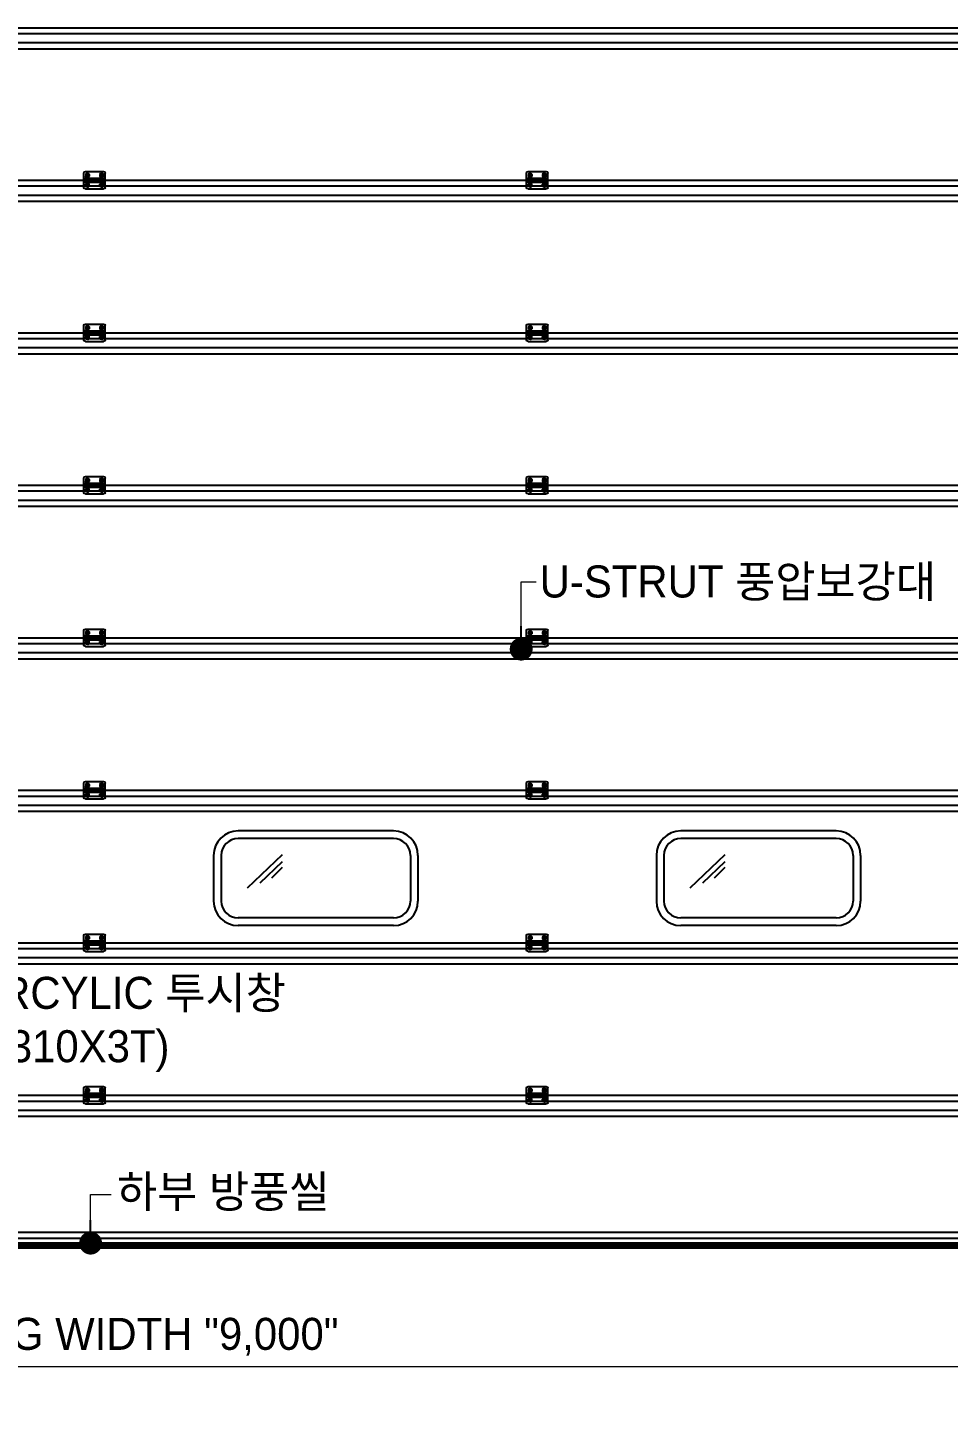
# Model space of a CAD drawing. Header units: millimetres. Extents: x 1448 to 104164, y -19509 to -89.
# Drawn here: x 55380 to 58399, y -11149 to -6613 of the extents above; entities that cross this region are included whole.
import ezdxf

# ---------------------------------------------------------------- set-up
doc = ezdxf.new("R2010")
doc.units = ezdxf.units.MM
doc.header["$LTSCALE"] = 60
doc.header["$MEASUREMENT"] = 0
doc.header["$PDSIZE"] = -10
doc.layers.get('0').update_dxf_attribs({"linetype": 'CONTINUOUS'})
doc.layers.get('Defpoints').update_dxf_attribs({"color": 171, "linetype": 'CONTINUOUS'})
for name, color, linetype in [('(주)하나기공-DIM', 7, 'CONTINUOUS'), ('(주)하나기공-TEXT', 3, 'CONTINUOUS'), ('CON', 2, 'CONTINUOUS')]:
    doc.layers.add(name, color=color, linetype=linetype)
doc.styles.add('0T-OUT', font='H2GTRE.TTF')
doc.dimstyles.new('MAIN', dxfattribs={"dimtxt": 1.5, "dimasz": 0.5, "dimexe": 1, "dimexo": 2, "dimgap": 1, "dimtad": 1, "dimdec": 0, "dimdsep": 46, "dimlunit": 6, "dimtxsty": '0T-OUT', "dimblk": 'DOT', "dimcen": 2.5, "dimdle": 2, "dimclrd": 256, "dimclre": 256, "dimclrt": 3, "dimadec": 0, "dimazin": 0, "dimtfac": 1, "dimtdec": 0, "dimtix": 1, "dimtmove": 2, "dimatfit": 3, "dimldrblk": 'DOT', "dimfxl": 1, "dimtvp": 1, "dimtolj": 1, "dimtzin": 0, "dimlwd": 0, "dimlwe": 0, "dimarcsym": 0})

# ---------------------------------------------------------------- blocks, each defined once
blk = doc.blocks.new('_Dot')
at = {"color": 0, "linetype": 'ByBlock', "lineweight": -2}
blk.add_line((-0.5, 0), (-1, 0), dxfattribs=at)
at = {"color": 0, "linetype": 'ByBlock', "const_width": 0.5}
blk.add_lwpolyline([(-0.25, 0, 1), (0.25, 0, 1)], format="xyb", close=True, dxfattribs=at)
blk = doc.blocks.new('*D117')
at = {"layer": '(주)하나기공-DIM', "lineweight": 0, "ltscale": 0.5, "transparency": 16777216}
for p, q in [((51099.3, -10683.2), (51099.3, -11038.5)), ((60099.3, -10683.2), (60099.3, -11038.5)), ((60081.8, -11003.5), (51116.8, -11003.5))]:
    blk.add_line(p, q, dxfattribs=at)
at = {"layer": 'Defpoints', "color": 0, "ltscale": 0.5, "transparency": 16777216}
for p in [(51099.3, -10613.2, 83.9), (60099.3, -10613.2, 83.9), (51099.3, -11003.5)]:
    blk.add_point(p, dxfattribs=at)
at = {"layer": '(주)하나기공-DIM', "lineweight": 0, "ltscale": 0.5, "transparency": 16777216, "xscale": 17.5, "yscale": 17.5, "zscale": 17.5, "rotation": 180}
blk.add_blockref('_Dot', (51099.3, -11003.5), dxfattribs=at)
at = {"layer": '(주)하나기공-DIM', "lineweight": 0, "ltscale": 0.5, "transparency": 16777216, "xscale": 17.5, "yscale": 17.5, "zscale": 17.5}
blk.add_blockref('_Dot', (60099.3, -11003.5), dxfattribs=at)
at = {"layer": '(주)하나기공-DIM', "color": 3, "lineweight": 0, "ltscale": 0.5, "transparency": 16777216, "insert": (55599.3, -10905.2), "char_height": 105, "attachment_point": 5, "style": '0T-OUT'}
blk.add_mtext('\\A1;OPENING WIDTH "9,000"', dxfattribs=at)
blk = doc.blocks.new('센터힌지')
at = {"color": 8}
for p, q in [((-30, -17.5), (-30, 29.5)), ((-12, 12.5), (-30, 12.5)), ((35, 34.5), (-25, 34.5)), ((-21.8, 27.6), (-23.6, 25.1)), ((-21.8, 27.6), (-23.6, 25.1)), ((-23.6, 25.1), (-23.6, 18.9)), ((-23.6, 25.1), (-23.6, 18.9)), ((-21.8, 16.4), (-23.6, 18.9)), ((-21.8, 16.4), (-23.6, 18.9)), ((-18, 27.6), (-21.8, 27.6)), ((-18, 27.6), (-21.8, 27.6)), ((-21.8, 16.4), (-14.2, 16.4)), ((-21.8, 16.4), (-14.2, 16.4)), ((-18, 27.6), (-14.2, 27.6)), ((-18, 27.6), (-14.2, 27.6)), ((-14.2, 27.6), (-12.4, 25.1)), ((-14.2, 27.6), (-12.4, 25.1)), ((-14.2, 16.4), (-12.4, 18.9)), ((-14.2, 16.4), (-12.4, 18.9)), ((-12.4, 25.1), (-12.4, 18.9)), ((-12.4, 25.1), (-12.4, 18.9)), ((-12, -0.5), (-12, 12.5)), ((-12, 11.2), (-11, 11.2)), ((-12, 0.8), (-11, 0.8)), ((-11, -0.5), (-11, 12.5)), ((21, 12.5), (-11, 12.5)), ((21, -0.5), (21, 12.5)), ((21, 11.2), (22, 11.2)), ((21, 0.8), (22, 0.8)), ((22, -0.5), (22, 12.5)), ((40, 12.5), (22, 12.5)), ((24.2, 27.6), (22.4, 25.1)), ((24.2, 27.6), (22.4, 25.1)), ((22.4, 25.1), (22.4, 18.9)), ((22.4, 25.1), (22.4, 18.9)), ((24.2, 16.4), (22.4, 18.9)), ((24.2, 16.4), (22.4, 18.9)), ((28, 27.6), (24.2, 27.6)), ((28, 27.6), (24.2, 27.6)), ((31.8, 16.4), (24.2, 16.4)), ((31.8, 16.4), (24.2, 16.4)), ((28, 27.6), (31.8, 27.6)), ((28, 27.6), (31.8, 27.6)), ((31.8, 27.6), (33.6, 25.1)), ((31.8, 27.6), (33.6, 25.1)), ((31.8, 16.4), (33.6, 18.9)), ((31.8, 16.4), (33.6, 18.9)), ((33.6, 25.1), (33.6, 18.9)), ((33.6, 25.1), (33.6, 18.9)), ((40, -17.5), (40, 29.5)), ((-12, -0.5), (-30, -0.5)), ((35, -22.5), (-25, -22.5)), ((-21.8, -4.4), (-23.6, -6.9)), ((-21.8, -4.4), (-23.6, -6.9)), ((-23.6, -13.1), (-23.6, -6.9)), ((-23.6, -13.1), (-23.6, -6.9)), ((-21.8, -15.6), (-23.6, -13.1)), ((-21.8, -15.6), (-23.6, -13.1)), ((-21.8, -4.4), (-14.2, -4.4)), ((-21.8, -4.4), (-14.2, -4.4)), ((-18, -15.6), (-21.8, -15.6)), ((-18, -15.6), (-21.8, -15.6)), ((-18, -15.6), (-14.2, -15.6)), ((-18, -15.6), (-14.2, -15.6)), ((-14.2, -4.4), (-12.4, -6.9)), ((-14.2, -4.4), (-12.4, -6.9)), ((-14.2, -15.6), (-12.4, -13.1)), ((-14.2, -15.6), (-12.4, -13.1)), ((-12.4, -13.1), (-12.4, -6.9)), ((-12.4, -13.1), (-12.4, -6.9)), ((21, -0.5), (-11, -0.5)), ((40, -0.5), (22, -0.5)), ((24.2, -4.4), (22.4, -6.9)), ((24.2, -4.4), (22.4, -6.9)), ((22.4, -13.1), (22.4, -6.9)), ((22.4, -13.1), (22.4, -6.9)), ((24.2, -15.6), (22.4, -13.1)), ((24.2, -15.6), (22.4, -13.1)), ((31.8, -4.4), (24.2, -4.4)), ((31.8, -4.4), (24.2, -4.4)), ((28, -15.6), (24.2, -15.6)), ((28, -15.6), (24.2, -15.6)), ((28, -15.6), (31.8, -15.6)), ((28, -15.6), (31.8, -15.6)), ((31.8, -4.4), (33.6, -6.9)), ((31.8, -4.4), (33.6, -6.9)), ((31.8, -15.6), (33.6, -13.1)), ((31.8, -15.6), (33.6, -13.1)), ((33.6, -13.1), (33.6, -6.9)), ((33.6, -13.1), (33.6, -6.9))]:
    blk.add_line(p, q, dxfattribs=at)
for centre, radius in [((-18, 22), 5.62), ((-18, 22), 5.62), ((-18, 22), 3.53), ((-18, 22), 3.53), ((-18, 22), 2.7), ((-18, 22), 2.7), ((28, 22), 5.62), ((28, 22), 5.62), ((28, 22), 3.53), ((28, 22), 3.53), ((28, 22), 2.7), ((28, 22), 2.7), ((-18, -10), 5.62), ((-18, -10), 5.62), ((-18, -10), 3.53), ((-18, -10), 3.53), ((-18, -10), 2.7), ((-18, -10), 2.7), ((28, -10), 5.62), ((28, -10), 5.62), ((28, -10), 3.53), ((28, -10), 3.53), ((28, -10), 2.7), ((28, -10), 2.7)]:
    blk.add_circle(centre, radius, dxfattribs=at)
for centre, start, end in [((-25, 29.5), 90, 180), ((35, 29.5), 0, 90), ((-25, -17.5), 180, 270), ((35, -17.5), 270, 0)]:
    blk.add_arc(centre, 5, start, end, dxfattribs=at)

msp = doc.modelspace()

# ---------------------------------------------------------------- linework, layer by layer
for p, q in [((51074.3, -6613.2), (60124.3, -6613.2)), ((51074.3, -7113.2), (60124.3, -7113.2)), ((51074.3, -7613.2), (60124.3, -7613.2)), ((51074.3, -8113.2), (60124.3, -8113.2)), ((51074.3, -8613.2), (60124.3, -8613.2)), ((51074.3, -9113.2), (60124.3, -9113.2)), ((51074.3, -9613.2), (60124.3, -9613.2)), ((51074.3, -10113.2), (60124.3, -10113.2)), ((60099.3, -10563), (51099.3, -10563)), ((60099.3, -10583), (51099.3, -10583)), ((60099.3, -10598), (51099.3, -10598)), ((60099.3, -10603), (51099.3, -10603)), ((60099.3, -10608), (51099.3, -10608)), ((60099.3, -10611), (51099.3, -10611))]:
    msp.add_line(p, q)
at = {"color": 151}
for p, q in [((59954.4, -6633.2), (51244.3, -6633.2)), ((59954.4, -6663.2), (51244.3, -6663.2)), ((59954.4, -6683.2), (51244.3, -6683.2)), ((59954.3, -7133.2), (51244.3, -7133.2)), ((59954.3, -7163.2), (51244.3, -7163.2)), ((59954.3, -7183.2), (51244.3, -7183.2)), ((59954.3, -7633.2), (51244.3, -7633.2)), ((59954.3, -7663.2), (51244.3, -7663.2)), ((59954.3, -7683.2), (51244.3, -7683.2)), ((59954.3, -8133.2), (51244.3, -8133.2)), ((59954.3, -8163.2), (51244.3, -8163.2)), ((59954.3, -8183.2), (51244.3, -8183.2)), ((59954.3, -8633.2), (51244.3, -8633.2)), ((59954.3, -8663.2), (51244.3, -8663.2)), ((59954.3, -8683.2), (51244.3, -8683.2)), ((59954.3, -9133.3), (51244.3, -9133.3)), ((59954.3, -9163.3), (51244.3, -9163.3)), ((59954.3, -9183.3), (51244.3, -9183.3)), ((59954.3, -9633.2), (51244.3, -9633.2)), ((59954.3, -9663.2), (51244.3, -9663.2)), ((59954.3, -9683.2), (51244.3, -9683.2)), ((59954.3, -10133.2), (51244.3, -10133.2)), ((59954.3, -10163.2), (51244.3, -10163.2)), ((59954.3, -10183.2), (51244.3, -10183.2))]:
    msp.add_line(p, q, dxfattribs=at)
at = {"color": 4}
for p, q in [((56580.1, -9246.7), (56070.1, -9246.7)), ((58031.8, -9246.7), (57521.8, -9246.7)), ((56580.1, -9271.7), (56070.1, -9271.7)), ((58031.8, -9271.7), (57521.8, -9271.7)), ((55990.1, -9326.7), (55990.1, -9476.7)), ((56015.1, -9326.7), (56015.1, -9476.7)), ((56635.1, -9326.7), (56635.1, -9476.7)), ((56660.1, -9326.7), (56660.1, -9476.7)), ((57441.8, -9326.7), (57441.8, -9476.7)), ((57466.8, -9326.7), (57466.8, -9476.7)), ((58086.8, -9326.7), (58086.8, -9476.7)), ((58111.8, -9326.7), (58111.8, -9476.7)), ((56580.1, -9531.7), (56070.1, -9531.7)), ((56580.1, -9556.7), (56070.1, -9556.7)), ((58031.8, -9531.7), (57521.8, -9531.7)), ((58031.8, -9556.7), (57521.8, -9556.7))]:
    msp.add_line(p, q, dxfattribs=at)
at = {"color": 3}
for p, q in [((56214.7, -9325.5), (56100.4, -9434.5)), ((57666.3, -9325.5), (57552, -9434.5)), ((56214.4, -9348.3), (56142, -9417.6)), ((56215.1, -9366.2), (56180.1, -9402)), ((57666, -9348.3), (57593.7, -9417.6)), ((57666.8, -9366.2), (57631.7, -9402))]:
    msp.add_line(p, q, dxfattribs=at)
at = {"color": 4}
for centre, radius, start, end in [((56070.1, -9326.7, -88.9), 80, 90, 180), ((56580.1, -9326.7, -88.9), 80, 0, 90), ((57521.8, -9326.7, -88.9), 80, 90, 180), ((58031.8, -9326.7, -88.9), 80, 0, 90), ((56070.1, -9326.7, -88.9), 55, 90, 180), ((56580.1, -9326.7, -88.9), 55, 0, 90), ((57521.8, -9326.7, -88.9), 55, 90, 180), ((58031.8, -9326.7, -88.9), 55, 0, 90), ((56070.1, -9476.7, -88.9), 80, 180, 270), ((56070.1, -9476.7, -88.9), 55, 180, 270), ((56580.1, -9476.7, -88.9), 80, 270, 0), ((56580.1, -9476.7, -88.9), 55, 270, 0), ((57521.8, -9476.7, -88.9), 80, 180, 270), ((57521.8, -9476.7, -88.9), 55, 180, 270), ((58031.8, -9476.7, -88.9), 80, 270, 0), ((58031.8, -9476.7, -88.9), 55, 270, 0)]:
    msp.add_arc(centre, radius, start, end, dxfattribs=at)
at = {"layer": 'CON'}
msp.add_line((50347.1, -10613.2), (60896.7, -10613.2), dxfattribs=at)

# ---------------------------------------------------------------- block references
at = {"xscale": -1}
for p in [(55604.3, -7119.2), (57056, -7119.2), (55604.3, -7619.2), (57056, -7619.2), (55604.3, -8119.2, -0.1), (57056, -8119.2, -0.1), (55604.3, -8619.2), (57056, -8619.2), (55604.3, -9119.2), (57056, -9119.2), (55604.3, -9619.2), (57056, -9619.2), (55604.3, -10119.2), (57056, -10119.2)]:
    msp.add_blockref('센터힌지', p, dxfattribs=at)

# ---------------------------------------------------------------- texts
at = {"layer": '(주)하나기공-TEXT', "style": '0T-OUT'}
for s, p in [('U-STRUT 풍압보강대', (57059.2, -8481.3, -23.5)), ('하부 방풍씰', (55673, -10481.6, -88.9))]:
    msp.add_text(s, height=105, dxfattribs=at).set_placement(p)
at = {"layer": '(주)하나기공-TEXT', "insert": (54951.8, -9724.9, -88.9), "char_height": 105, "attachment_point": 1, "style": '0T-OUT'}
msp.add_mtext('2중 ARCYLIC 투시창\\P(670X310X3T)', dxfattribs=at)

# ---------------------------------------------------------------- dimensions: what is measured, and where the dimension line sits
at = {"layer": '(주)하나기공-DIM', "lineweight": 0, "ltscale": 0.5}
dim = msp.add_linear_dim(base=(51099.3, -11003.5, -83.9), p1=(60099.3, -10613.2), p2=(51099.3, -10613.2), text='OPENING WIDTH "<>"', dimstyle='MAIN', override={"dimscale": 35, "dimtxt": 3, "dimtmove": 0}, dxfattribs=at)
dim.commit()
dim.dimension.update_dxf_attribs({"geometry": '*D117', "text_midpoint": (55599.3, -10905.2, -83.9)})

# ---------------------------------------------------------------- leaders
for points in [[(56998.6, -8650.6), (56998.6, -8430), (57047.3, -8430)], [(55586.6, -10598), (55586.6, -10438.4), (55654.4, -10438.4)]]:
    msp.add_leader(points, dimstyle='MAIN', override={"dimscale": 30, "dimasz": 2.5, "dimtad": 0, "dimclrd": 1})

doc.saveas('drawing.dxf')
